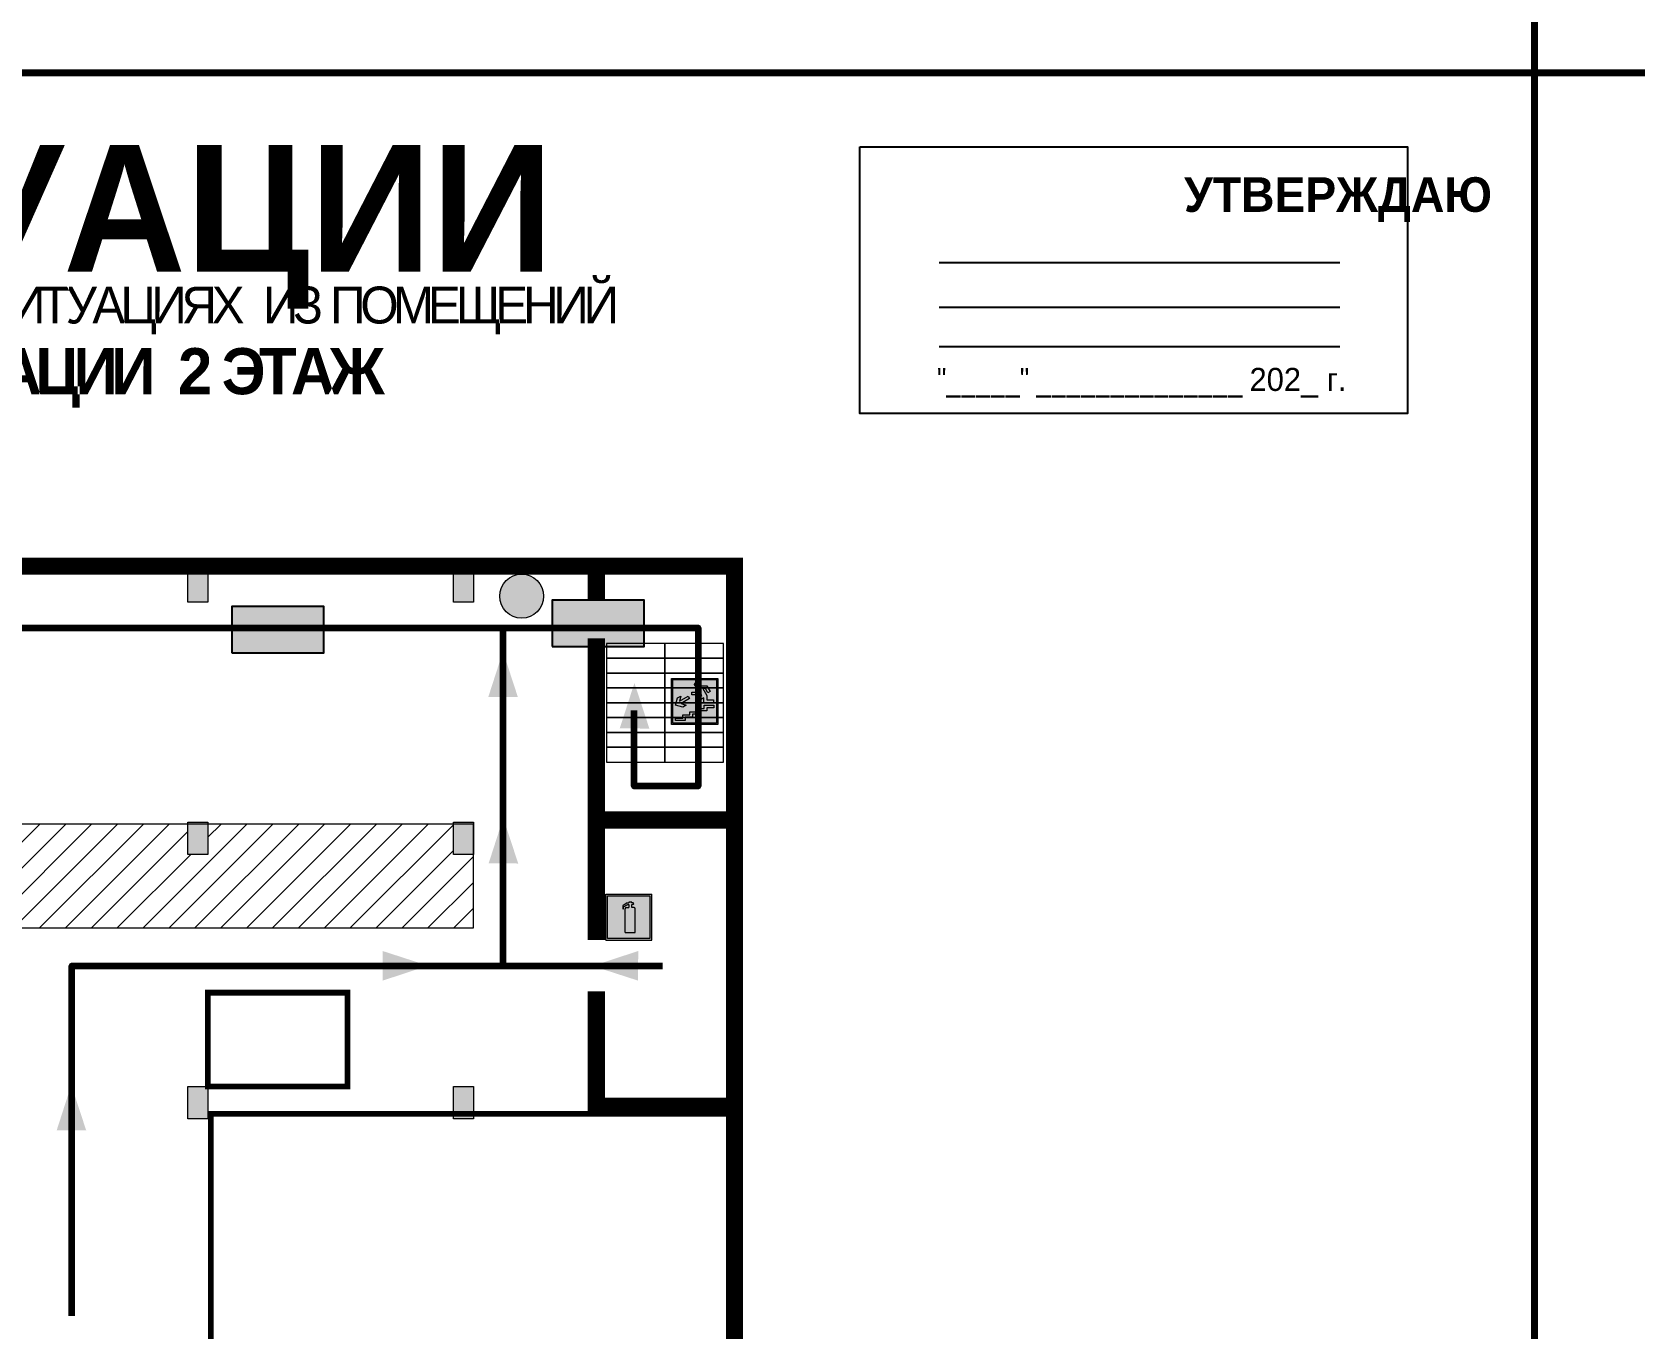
# Model space of a CAD drawing. Header units: millimetres. Extents: x 13114 to 67229, y 22859 to 38520.
# Drawn here: x 28610.9 to 28888.9, y 30676 to 30900.9 of the extents above; entities that cross this region are included whole.
import ezdxf

# ---------------------------------------------------------------- set-up
doc = ezdxf.new("R2010")
doc.units = ezdxf.units.MM
doc.layers.add('План_Штампы', color=7, linetype='Continuous')
doc.styles.add('обычный', font='arial.ttf')

# ---------------------------------------------------------------- blocks, each defined once
blk = doc.blocks.new('A$C7B4425F7')
at = {"true_color": 0xffffff}
blk.add_hatch(color=7, dxfattribs=at).paths.add_polyline_path([(0, 0), (-16, 0), (-16, -8), (0, -8)])
h = blk.add_hatch(color=126)
h.paths.add_polyline_path([(-0.2, -0.2), (-15.8, -0.2), (-15.8, -7.8), (-0.2, -7.8)])
h.paths.add_polyline_path([(-11.76, -2.03), (-11.76, -3.66), (-11.17, -3.66, -0.568275), (-11.17, -6.18), (-12.58, -6.18), (-12.58, -2.03)], flags=16)
h.paths.add_polyline_path([(-13.33, -4.12, -0.495768), (-13.59, -6.18), (-15.03, -6.18), (-15.03, -2.03), (-13.59, -2.03, -0.487973)], flags=16)
h.paths.add_polyline_path([(-10.25, -2.03), (-9.48, -2.03), (-9.48, -6.18), (-10.25, -6.18)], flags=16)
h.paths.add_polyline_path([(-13.84, -3.69), (-14.24, -3.69), (-14.24, -3.03), (-13.9, -3.03, -0.692621)], flags=0)
h.paths.add_polyline_path([(-9.15, -2.03), (-8.4, -2.03), (-8.04, -3.07), (-7.68, -2.03), (-6.93, -2.03), (-7.64, -4.1), (-6.93, -6.18), (-7.68, -6.18), (-8.04, -5.14), (-8.4, -6.18), (-9.15, -6.18), (-8.44, -4.1)], flags=16)
h.paths.add_polyline_path([(-11.76, -4.46), (-11.42, -4.46, -0.692621), (-11.36, -5.12), (-11.76, -5.12)], flags=0)
h.paths.add_polyline_path([(-13.9, -5.2), (-14.24, -5.2), (-14.24, -4.55), (-13.84, -4.55, -0.708038)], flags=0)
edge = h.paths.add_edge_path(flags=16)
edge.add_ellipse((-5.51, -4.08), major_axis=(0, 2.05), ratio=0.586184, start_angle=0, end_angle=360)
edge = h.paths.add_edge_path(flags=0)
edge.add_ellipse((-5.51, -4.08), major_axis=(0, 1.14), ratio=0.454828, start_angle=0, end_angle=360)
h.paths.add_polyline_path([(-4.13, -4.96, 0.377264), (-3.48, -4.52, 0.0555), (-3.16, -2.03), (-1.66, -2.03), (-1.66, -4.96), (-0.96, -4.96), (-0.96, -7.01), (-1.75, -7.01), (-1.75, -6.18), (-3.3, -6.18), (-3.3, -7.02), (-4.13, -7.02)], flags=16)
h.paths.add_polyline_path([(-2.73, -2.91), (-2.28, -2.91), (-2.28, -4.96), (-3.05, -4.96, 0.079136)], flags=0)
at = {"color": 126}
blk.add_lwpolyline([(-16, -8), (0, -8), (0, 0), (-16, 0)], close=True, dxfattribs=at)
blk = doc.blocks.new('A$C32E8229D')
at = {"true_color": 0xffffff}
blk.add_hatch(color=7, dxfattribs=at).paths.add_polyline_path([(0, 0), (0, -8), (16, -8), (16, 0)])
h = blk.add_hatch(color=126)
h.paths.add_polyline_path([(0.2, -0.2), (15.8, -0.2), (15.8, -7.8), (0.2, -7.8)])
h.paths.add_polyline_path([(13.49, -2.05), (12.08, -2.05), (11.37, -2.63, 0.162397), (11.29, -2.84), (11.29, -3.63), (10.35, -3.63), (10.35, -4.05), (11.68, -4.05), (11.68, -3.48), (12.26, -4.28), (11.29, -5.1), (11.29, -6.78), (11.85, -6.78), (11.85, -5.44), (12.8, -4.64), (12.8, -5.94), (14.46, -5.94), (14.46, -5.39), (13.45, -5.39), (13.45, -3.97), (12.46, -2.59), (13.15, -2.59), (13.69, -3.34), (14.18, -3)], flags=16)
h.paths.add_polyline_path([(10.74, -1.82, 1), (11.8, -1.82, 1)], flags=16)
h.paths.add_polyline_path([(9.39, -3.59), (5.99, -3.59), (6.56, -3.03), (5.91, -3.03), (5.1, -3.83), (5.91, -4.64), (6.56, -4.64), (5.99, -4.09), (9.39, -4.09)], flags=16)
h.paths.add_polyline_path([(4.29, -1.08), (1.72, -1.08), (1.72, -6.6), (4.29, -6.6)], flags=16)
at = {"color": 126}
blk.add_lwpolyline([(16, -8), (0, -8), (0, 0), (16, 0)], close=True, dxfattribs=at)
blk = doc.blocks.new('A$C3AD82952')
at = {"true_color": 0xf5f5ff}
h = blk.add_hatch(color=7, dxfattribs=at)
h.dxf.hatch_style = 1
h.paths.add_polyline_path([(8.21, 8.73, 0.414214), (7.89, 9.05), (7.22, 9.05), (7.22, 9.92), (7.59, 9.92, 1), (7.57, 10.36), (7.22, 10.36), (7.22, 10.6), (6.43, 10.6), (6.43, 10.36), (6.01, 10.36), (4.74, 9.59), (4.74, 8.69), (4.98, 8.73), (4.98, 9.26), (6.12, 9.91), (6.43, 9.91), (6.43, 9.05), (5.76, 9.05, 0.414214), (5.44, 8.73), (5.44, 2.2), (8.21, 2.2)], flags=0)
h.paths.add_polyline_path([(12.8, 12.8), (0, 12.8), (0, 0), (12.8, 0)])
h.paths.add_polyline_path([(0.51, 12.29), (12.29, 12.29), (12.29, 0.51), (0.51, 0.51)], flags=16)
h.paths.add_polyline_path([(4.74, 9.59), (6.01, 10.36), (6.43, 10.36), (6.43, 10.6), (7.22, 10.6), (7.22, 10.36), (7.59, 10.36, -0.94586), (7.59, 9.92), (7.22, 9.92), (7.22, 9.05), (7.89, 9.05, -0.414214), (8.21, 8.73), (8.21, 2.2), (5.44, 2.2), (5.44, 8.73, -0.414214), (5.76, 9.05), (6.43, 9.05), (6.43, 9.91), (6.12, 9.91), (4.98, 9.26), (4.98, 8.73), (4.74, 8.69)], flags=0)
h = blk.add_hatch(color=242)
h.dxf.hatch_style = 1
h.paths.add_polyline_path([(12.29, 12.29), (0.51, 12.29), (0.51, 0.51), (12.29, 0.51)])
h.paths.add_polyline_path([(4.74, 8.69), (4.74, 9.59), (6.01, 10.36), (6.43, 10.36), (6.43, 10.6), (7.22, 10.6), (7.22, 10.36), (7.59, 10.36, -0.94586), (7.59, 9.92), (7.22, 9.92), (7.22, 9.05), (7.89, 9.05, -0.414214), (8.21, 8.73), (8.21, 2.2), (5.44, 2.2), (5.44, 8.73, -0.414214), (5.76, 9.05), (6.43, 9.05), (6.43, 9.91), (6.12, 9.91), (4.98, 9.26), (4.98, 8.73)], flags=16)
h = blk.add_hatch(color=7, dxfattribs=at)
h.dxf.hatch_style = 1
h.paths.add_polyline_path([(8.21, 8.73, 0.414214), (7.89, 9.05), (7.22, 9.05), (7.22, 9.92), (7.59, 9.92, 1), (7.57, 10.36), (7.22, 10.36), (7.22, 10.6), (6.43, 10.6), (6.43, 10.36), (6.01, 10.36), (4.74, 9.59), (4.74, 8.69), (4.98, 8.73), (4.98, 9.26), (6.12, 9.91), (6.43, 9.91), (6.43, 9.05), (5.76, 9.05, 0.414214), (5.44, 8.73), (5.44, 2.2), (8.21, 2.2)])
at = {"color": 242, "lineweight": 5}
for p, q in [((0, 0), (0, 12.8)), ((0, 12.8), (12.8, 12.8)), ((6.01, 10.36), (4.74, 9.59)), ((4.74, 9.59), (4.74, 8.69)), ((4.98, 9.26), (6.12, 9.91)), ((4.98, 8.73), (4.98, 9.26)), ((5.76, 9.05), (6.43, 9.05)), ((6.01, 10.36), (6.43, 10.36)), ((6.12, 9.91), (6.43, 9.91)), ((7.22, 10.6), (6.43, 10.6)), ((6.43, 10.6), (6.43, 10.36)), ((6.43, 9.91), (6.43, 9.05)), ((7.22, 10.36), (7.22, 10.6)), ((7.59, 10.36), (7.22, 10.36)), ((7.22, 9.05), (7.22, 9.92)), ((7.59, 9.92), (7.22, 9.92)), ((7.89, 9.05), (7.22, 9.05)), ((12.8, 0), (12.8, 12.8)), ((4.74, 8.69), (4.98, 8.73)), ((5.44, 2.2), (5.44, 8.73)), ((8.21, 2.2), (8.21, 8.73)), ((0, 0), (12.8, 0)), ((5.44, 2.2), (8.21, 2.2))]:
    blk.add_line(p, q, dxfattribs=at)
blk.add_lwpolyline([(0.51, 12.29), (12.29, 12.29), (12.29, 0.51), (0.51, 0.51)], close=True, dxfattribs=at)
for centre, radius, start, end in [((5.76, 8.73), 0.32, 90, 180), ((7.58, 10.14), 0.223, 273.1875, 86.8125), ((7.89, 8.73), 0.32, 0, 90)]:
    blk.add_arc(centre, radius, start, end, dxfattribs=at)
blk = doc.blocks.new('вниз 3')
at = {"lineweight": 0, "true_color": 0xffffff}
h = blk.add_hatch(color=7, dxfattribs=at)
h.dxf.hatch_style = 1
h.paths.add_polyline_path([(40997.5, -4475.69), (40997.25, -4475.28), (40995.76, -4476.15), (40995.97, -4475.23), (40995.39, -4475.56), (40995.05, -4476.83), (40996.33, -4477.17), (40996.91, -4476.83), (40996, -4476.55)], flags=0)
h.paths.add_polyline_path([(40999.81, -4473.95), (41000.22, -4473.95), (41000.64, -4474.67), (41001.03, -4474.43), (41000.46, -4473.49), (41000.42, -4473.49), (40999.43, -4473.49), (40998.68, -4473.92), (40998.68, -4474.57), (40997.88, -4474.57), (40997.88, -4475), (40999.14, -4475), (40999.14, -4474.43), (40999.14, -4474.38), (40999.59, -4475.15), (40998.72, -4475.67), (40998.72, -4477.06), (40999.24, -4477.06), (40999.24, -4475.96), (40999.95, -4475.56), (40999.95, -4476.43), (41001.61, -4476.43), (41001.61, -4475.88), (41000.47, -4475.88), (41000.47, -4475.12)], flags=0)
h.paths.add_polyline_path([(40999.2, -4473.24, 1), (40998.35, -4473.24, 1)], flags=0)
h.paths.add_polyline_path([(41000.46, -4477.26), (41001.69, -4477.26), (41001.69, -4476.84), (41000.03, -4476.84), (41000.03, -4477.39), (40998.78, -4477.39), (40998.78, -4477.95), (40997.53, -4477.95), (40997.53, -4478.5), (40996.29, -4478.5), (40996.29, -4479.06), (40995.05, -4479.06), (40995.05, -4479.48), (40995.29, -4479.48), (40996.72, -4479.48), (40996.72, -4478.92), (40997.97, -4478.92), (40997.97, -4478.36), (40999.2, -4478.36), (40999.2, -4477.81), (41000.46, -4477.81)], flags=0)
h.paths.add_polyline_path([(41002.37, -4472.17), (40994.37, -4472.17), (40994.37, -4480.17), (41002.37, -4480.17)])
h.paths.add_polyline_path([(41002.16, -4479.96), (40994.57, -4479.96), (40994.57, -4472.37), (41002.16, -4472.37)], flags=16)
h.paths.add_polyline_path([(41001.61, -4475.88), (41001.61, -4476.43), (40999.95, -4476.43), (40999.95, -4475.56), (40999.24, -4475.96), (40999.24, -4477.06), (40998.72, -4477.06), (40998.72, -4475.67), (40999.59, -4475.15), (40999.14, -4474.38), (40999.14, -4474.43), (40999.14, -4475), (40997.88, -4475), (40997.88, -4474.57), (40998.68, -4474.57), (40998.68, -4473.92), (40999.43, -4473.49), (41000.42, -4473.49), (41000.46, -4473.49), (41001.03, -4474.43), (41000.64, -4474.67), (41000.22, -4473.95), (40999.81, -4473.95), (41000.47, -4475.12), (41000.47, -4475.88)], flags=0)
h.paths.add_polyline_path([(41001.69, -4476.84), (41001.69, -4477.26), (41000.46, -4477.26), (41000.46, -4477.81), (40999.2, -4477.81), (40999.2, -4478.36), (40997.97, -4478.36), (40997.97, -4478.92), (40996.72, -4478.92), (40996.72, -4479.48), (40995.05, -4479.48), (40995.05, -4479.06), (40996.29, -4479.06), (40996.29, -4478.5), (40997.53, -4478.5), (40997.53, -4477.95), (40998.78, -4477.95), (40998.78, -4477.39), (41000.03, -4477.39), (41000.03, -4476.84)], flags=0)
h.paths.add_polyline_path([(40998.35, -4473.24, -1), (40999.2, -4473.24, -1)], flags=0)
h.paths.add_polyline_path([(40997.5, -4475.69), (40996, -4476.55), (40996.91, -4476.83), (40996.33, -4477.17), (40995.05, -4476.83), (40995.39, -4475.56), (40995.97, -4475.23), (40995.76, -4476.15), (40997.25, -4475.28)], flags=0)
at = {"lineweight": 0}
h = blk.add_hatch(color=126, dxfattribs=at)
h.dxf.hatch_style = 1
h.paths.add_polyline_path([(41002.16, -4472.37), (40994.57, -4472.37), (40994.57, -4479.96), (41002.16, -4479.96)])
h.paths.add_polyline_path([(40995.97, -4475.23), (40995.76, -4476.15), (40997.25, -4475.28), (40997.5, -4475.69), (40996, -4476.55), (40996.91, -4476.83), (40996.33, -4477.17), (40995.05, -4476.83), (40995.39, -4475.56)], flags=16)
h.paths.add_polyline_path([(40997.88, -4474.57), (40998.68, -4474.57), (40998.68, -4473.92), (40999.43, -4473.49), (41000.42, -4473.49), (41000.46, -4473.49), (41001.03, -4474.43), (41000.64, -4474.67), (41000.22, -4473.95), (40999.81, -4473.95), (41000.47, -4475.12), (41000.47, -4475.88), (41001.61, -4475.88), (41001.61, -4476.43), (40999.95, -4476.43), (40999.95, -4475.56), (40999.24, -4475.96), (40999.24, -4477.06), (40998.72, -4477.06), (40998.72, -4475.67), (40999.59, -4475.15), (40999.14, -4474.38), (40999.14, -4474.43), (40999.14, -4475), (40997.88, -4475)], flags=16)
h.paths.add_polyline_path([(40998.35, -4473.24, -1), (40999.2, -4473.24, -1)], flags=16)
h.paths.add_polyline_path([(40997.53, -4477.95), (40998.78, -4477.95), (40998.78, -4477.39), (41000.03, -4477.39), (41000.03, -4476.84), (41001.69, -4476.84), (41001.69, -4477.26), (41000.46, -4477.26), (41000.46, -4477.81), (40999.2, -4477.81), (40999.2, -4478.36), (40997.97, -4478.36), (40997.97, -4478.92), (40996.72, -4478.92), (40996.72, -4479.48), (40995.05, -4479.48), (40995.05, -4479.06), (40996.29, -4479.06), (40996.29, -4478.5), (40997.53, -4478.5)], flags=16)
at = {"lineweight": 0, "true_color": 0xffffff}
h = blk.add_hatch(color=7, dxfattribs=at)
h.dxf.hatch_style = 1
h.paths.add_polyline_path([(40999.2, -4473.24, 1), (40998.35, -4473.24, 1)])
h.paths.add_polyline_path([(40999.81, -4473.95), (41000.22, -4473.95), (41000.64, -4474.67), (41001.03, -4474.43), (41000.46, -4473.49), (41000.42, -4473.49), (40999.43, -4473.49), (40998.68, -4473.92), (40998.68, -4474.57), (40997.88, -4474.57), (40997.88, -4475), (40999.14, -4475), (40999.14, -4474.43), (40999.14, -4474.38), (40999.59, -4475.15), (40998.72, -4475.67), (40998.72, -4477.06), (40999.24, -4477.06), (40999.24, -4475.96), (40999.95, -4475.56), (40999.95, -4476.43), (41001.61, -4476.43), (41001.61, -4475.88), (41000.47, -4475.88), (41000.47, -4475.12)])
h.paths.add_polyline_path([(40999.2, -4477.81), (41000.46, -4477.81), (41000.46, -4477.26), (41001.69, -4477.26), (41001.69, -4476.84), (41000.03, -4476.84), (41000.03, -4477.39), (40998.78, -4477.39), (40998.78, -4477.95), (40997.53, -4477.95), (40997.53, -4478.5), (40996.29, -4478.5), (40996.29, -4479.06), (40995.05, -4479.06), (40995.05, -4479.48), (40995.29, -4479.48), (40996.72, -4479.48), (40996.72, -4478.92), (40997.97, -4478.92), (40997.97, -4478.36), (40999.2, -4478.36)])
h.paths.add_polyline_path([(40997.5, -4475.69), (40997.25, -4475.28), (40995.76, -4476.15), (40995.97, -4475.23), (40995.39, -4475.56), (40995.05, -4476.83), (40996.33, -4477.17), (40996.91, -4476.83), (40996, -4476.55)])
at = {"color": 126, "lineweight": 0}
for points in [[(40994.37, -4472.17), (41002.37, -4472.17), (41002.37, -4480.17), (40994.37, -4480.17)], [(40994.57, -4472.37), (41002.16, -4472.37), (41002.16, -4479.96), (40994.57, -4479.96)]]:
    blk.add_lwpolyline(points, close=True, dxfattribs=at)
for points in [[(40999.14, -4474.43), (40999.14, -4475), (40997.88, -4475), (40997.88, -4474.57), (40998.68, -4474.57), (40998.68, -4473.92), (40999.43, -4473.49), (41000.42, -4473.49), (41000.46, -4473.49), (41001.03, -4474.43), (41000.64, -4474.67), (41000.22, -4473.95), (40999.81, -4473.95), (41000.47, -4475.12), (41000.47, -4475.88), (41001.61, -4475.88), (41001.61, -4476.43), (40999.95, -4476.43), (40999.95, -4475.56), (40999.24, -4475.96), (40999.24, -4477.06), (40998.72, -4477.06), (40998.72, -4475.67), (40999.59, -4475.15), (40999.14, -4474.38), (40999.14, -4474.43)], [(40995.05, -4476.83), (40995.39, -4475.56), (40995.97, -4475.23), (40995.76, -4476.15), (40997.25, -4475.28), (40997.5, -4475.69), (40996, -4476.55), (40996.91, -4476.83), (40996.33, -4477.17), (40995.05, -4476.83)], [(40995.29, -4479.48), (40995.05, -4479.48), (40995.05, -4479.06), (40996.29, -4479.06), (40996.29, -4478.5), (40997.53, -4478.5), (40997.53, -4477.95), (40998.78, -4477.95), (40998.78, -4477.39), (41000.03, -4477.39), (41000.03, -4476.84), (41001.69, -4476.84), (41001.69, -4477.26), (41000.46, -4477.26), (41000.46, -4477.81), (40999.2, -4477.81), (40999.2, -4478.36), (40997.97, -4478.36), (40997.97, -4478.92), (40996.72, -4478.92), (40996.72, -4479.48), (40995.05, -4479.48)]]:
    blk.add_lwpolyline(points, dxfattribs=at)
blk.add_circle((40998.77, -4473.24), 0.426, dxfattribs=at)
blk = doc.blocks.new('A$C7B8C2D5B')
at = {"lineweight": 0}
h = blk.add_hatch(color=5, dxfattribs=at)
h.dxf.hatch_style = 1
h.paths.add_polyline_path([(1.4, -3.02, 1), (-2.11, -3.02, 1)])
at = {"color": 5, "lineweight": 0}
blk.add_circle((-0.36, -3.02), 1.75, dxfattribs=at)

msp = doc.modelspace()

# ---------------------------------------------------------------- hatches: boundary and pattern name
at = {"lineweight": 0}
h = msp.add_hatch(color=256, dxfattribs=at)
h.dxf.hatch_style = 1
h.paths.add_polyline_path([(28641.37, 30807.66), (28637.9, 30807.66), (28637.9, 30802.04), (28641.37, 30802.04)])
h = msp.add_hatch(color=256, dxfattribs=at)
h.dxf.hatch_style = 1
h.paths.add_polyline_path([(28687.44, 30807.66), (28683.97, 30807.66), (28683.97, 30802.04), (28687.44, 30802.04)])
at = {"lineweight": 0, "true_color": 0x000000}
h = msp.add_hatch(dxfattribs=at)
h.set_pattern_fill('ANSI31', color=18)
h.set_pattern_definition([(45, (879.312, 30730.2412), (-2.24506403, 2.24506403), [])])
h.paths.add_polyline_path([(28584.12, 30666.07), (28552.59, 30666.07), (28552.59, 30626.05), (28584.12, 30626.05)])
h.paths.add_polyline_path([(28687.44, 30758.3), (28683.97, 30758.3), (28683.97, 30763.57), (28641.37, 30763.57), (28641.37, 30758.3), (28637.9, 30758.3), (28637.9, 30763.57), (28597.48, 30763.57), (28597.48, 30758.3), (28594.01, 30758.3), (28594.01, 30763.57), (28551.31, 30763.57), (28551.31, 30758.3), (28547.83, 30758.3), (28547.83, 30763.57), (28506.14, 30763.57), (28506.14, 30758.3), (28502.67, 30758.3), (28502.67, 30763.57), (28471.44, 30763.57), (28471.44, 30745.56), (28687.44, 30745.56)])
at = {"lineweight": 0}
h = msp.add_hatch(color=256, dxfattribs=at)
h.dxf.hatch_style = 1
h.paths.add_polyline_path([(28641.37, 30763.91), (28637.9, 30763.91), (28637.9, 30758.3), (28641.37, 30758.3)])
h = msp.add_hatch(color=256, dxfattribs=at)
h.dxf.hatch_style = 1
h.paths.add_polyline_path([(28687.44, 30763.91), (28683.97, 30763.91), (28683.97, 30758.3), (28687.44, 30758.3)])
h = msp.add_hatch(color=256, dxfattribs=at)
h.dxf.hatch_style = 1
h.paths.add_polyline_path([(28641.37, 30718.06), (28637.9, 30718.06), (28637.9, 30712.44), (28641.37, 30712.44)])
h = msp.add_hatch(color=256, dxfattribs=at)
h.dxf.hatch_style = 1
h.paths.add_polyline_path([(28687.44, 30718.06), (28683.97, 30718.06), (28683.97, 30712.44), (28687.44, 30712.44)])

# ---------------------------------------------------------------- linework, layer by layer
at = {"color": 1, "lineweight": 100}
for points in [[(28271.52, 31288.84), (28871.52, 31288.84), (28871.52, 30893.84), (28271.52, 30893.84)], [(28871.52, 31288.84), (29471.52, 31288.84), (29471.52, 30893.84), (28871.52, 30893.84)], [(28271.52, 30893.84), (28871.52, 30893.84), (28871.52, 30498.84), (28271.52, 30498.84)], [(28871.52, 30893.84), (29471.52, 30893.84), (29471.52, 30498.84), (28871.52, 30498.84)]]:
    msp.add_lwpolyline(points, close=True, dxfattribs=at)
msp.add_lwpolyline([(28754.46, 30880.96), (28849.47, 30880.96), (28849.47, 30834.76), (28754.46, 30834.76)], close=True)
for points in [[(28768.21, 30860.92), (28837.74, 30860.92)], [(28768.21, 30853.16), (28837.74, 30853.16)], [(28768.21, 30846.37), (28837.74, 30846.37)]]:
    msp.add_lwpolyline(points)
at = {"lineweight": 0}
for points, const_width in [([(28433.38, 30715.52), (28549.69, 30715.52), (28549.69, 30623.49), (28732.73, 30623.49), (28732.73, 30808.28), (28539.74, 30808.28)], 3), ([(28708.77, 30808.28), (28708.77, 30802.5)], 3), ([(28708.77, 30795.75), (28708.77, 30764.25), (28732.73, 30764.25)], 3), ([(28708.77, 30764.25), (28708.77, 30743.44)], 3), ([(28708.77, 30734.59), (28708.77, 30714.65), (28732.73, 30714.65)], 3), ([(28731.6, 30713.33), (28641.91, 30713.33), (28641.91, 30623.14)], 1)]:
    msp.add_lwpolyline(points, dxfattribs=dict(at, const_width=const_width))
for points in [[(28637.9, 30807.66), (28641.37, 30807.66), (28641.37, 30802.04), (28637.9, 30802.04)], [(28683.97, 30807.66), (28687.44, 30807.66), (28687.44, 30802.04), (28683.97, 30802.04)], [(28710.5, 30792.33), (28720.65, 30792.33), (28720.65, 30794.9), (28710.5, 30794.9)], [(28720.65, 30792.33), (28730.8, 30792.33), (28730.8, 30794.9), (28720.65, 30794.9)], [(28710.5, 30789.75), (28720.65, 30789.75), (28720.65, 30792.33), (28710.5, 30792.33)], [(28720.65, 30789.75), (28730.8, 30789.75), (28730.8, 30792.33), (28720.65, 30792.33)], [(28710.5, 30787.18), (28720.65, 30787.18), (28720.65, 30789.75), (28710.5, 30789.75)], [(28720.65, 30787.18), (28730.8, 30787.18), (28730.8, 30789.75), (28720.65, 30789.75)], [(28710.5, 30784.61), (28720.65, 30784.61), (28720.65, 30787.18), (28710.5, 30787.18)], [(28720.65, 30784.61), (28730.8, 30784.61), (28730.8, 30787.18), (28720.65, 30787.18)], [(28710.5, 30782.03), (28720.65, 30782.03), (28720.65, 30784.61), (28710.5, 30784.61)], [(28720.65, 30782.03), (28730.8, 30782.03), (28730.8, 30784.61), (28720.65, 30784.61)], [(28710.5, 30779.46), (28720.65, 30779.46), (28720.65, 30782.03), (28710.5, 30782.03)], [(28720.65, 30779.46), (28730.8, 30779.46), (28730.8, 30782.03), (28720.65, 30782.03)], [(28710.5, 30776.88), (28720.65, 30776.88), (28720.65, 30779.46), (28710.5, 30779.46)], [(28720.65, 30776.88), (28730.8, 30776.88), (28730.8, 30779.46), (28720.65, 30779.46)], [(28710.5, 30774.31), (28720.65, 30774.31), (28720.65, 30776.88), (28710.5, 30776.88)], [(28720.65, 30774.31), (28730.8, 30774.31), (28730.8, 30776.88), (28720.65, 30776.88)], [(28471.44, 30745.56), (28687.44, 30745.56), (28687.44, 30763.57), (28471.44, 30763.57)], [(28637.9, 30763.91), (28641.37, 30763.91), (28641.37, 30758.3), (28637.9, 30758.3)], [(28683.97, 30763.91), (28687.44, 30763.91), (28687.44, 30758.3), (28683.97, 30758.3)], [(28637.9, 30718.06), (28641.37, 30718.06), (28641.37, 30712.44), (28637.9, 30712.44)], [(28683.97, 30718.06), (28687.44, 30718.06), (28687.44, 30712.44), (28683.97, 30712.44)]]:
    msp.add_lwpolyline(points, close=True, dxfattribs=at)
at = {"color": 126, "lineweight": 100, "true_color": 0x008754}
for points in [[(28466.02, 30768.83), (28568.59, 30768.83), (28607.64, 30797.6), (28726.42, 30797.6), (28726.42, 30770.14), (28715.31, 30770.14), (28715.31, 30783.23)], [(28617.8, 30678.3), (28617.8, 30739), (28692.62, 30739), (28692.62, 30797.6)], [(28692.62, 30739), (28720.23, 30739)]]:
    msp.add_lwpolyline(points, dxfattribs=at)
at = {"lineweight": 100, "const_width": 1}
msp.add_lwpolyline([(28641.37, 30718.06), (28665.58, 30718.06), (28665.58, 30734.33), (28641.37, 30734.33)], close=True, dxfattribs=at)
at = {"layer": 'План_Штампы', "color": 126, "true_color": 0x008754}
for points in [[(28695.15, 30785.59), (28690.02, 30785.6), (28692.57, 30793.48)], [(28717.96, 30780.13), (28712.82, 30780.15), (28715.37, 30788.03)], [(28695.21, 30756.73), (28690.08, 30756.75), (28692.62, 30764.62)], [(28671.68, 30736.42), (28671.69, 30741.56), (28679.57, 30739.01)], [(28716.02, 30741.56), (28716.01, 30736.42), (28708.13, 30738.97)], [(28620.28, 30710.44), (28615.15, 30710.45), (28617.69, 30718.33)]]:
    msp.add_solid(points, dxfattribs=at)

# ---------------------------------------------------------------- block references
for name, p, xscale, yscale, zscale in [('A$C7B8C2D5B', (28696.59, 30809.66), 2.177419353276491, 2.177419353276491, 2.177419353276491), ('A$C3AD82952', (28710.38, 30743.42), 0.625, 0.625, 0.625)]:
    msp.add_blockref(name, p, dxfattribs=dict(xscale=xscale, yscale=yscale, zscale=zscale))
at = {"color": 126, "true_color": 0x008754}
msp.add_blockref('вниз 3', (-12272.55, 35261), dxfattribs=at)
at = {"layer": 'План_Штампы', "color": 126, "true_color": 0x008754, "xscale": -1}
msp.add_blockref('A$C32E8229D', (28661.52, 30801.28), dxfattribs=at)
at = {"layer": 'План_Штампы'}
msp.add_blockref('A$C7B4425F7', (28717.08, 30802.38), dxfattribs=at)

# ---------------------------------------------------------------- texts
at = {"lineweight": 0, "style": 'обычный'}
for s, insert, char_height, width, attachment_point in [('{\\fProxima Nova Rg|b1|i0|c204|p2;ПЛАН ЭВАКУАЦИИ}', (28424.17, 30881.32), 22, 493.8901, 1), ('\\pi-18,l18,t18;{\\fProxima Nova Rg|b1|i0|c204|p2;УТВЕРЖДАЮ\\H1.1997x; }', (28837.41, 30871.84), 6, 126.6484, 5), ('{\\fArial Narrow|b0|i0|c204|p34;"_____" ______________ \\fProxima Nova Rg|b0|i0|c204|p2;202_ г. }', (28803.37, 30840.08), 4, 78.6503, 5)]:
    msp.add_mtext(s, dxfattribs=dict(at, insert=insert, char_height=char_height, width=width, attachment_point=attachment_point))
at = {"color": 0, "lineweight": 0, "insert": (28574.3, 30856.93), "char_height": 8, "width": 449.2158, "attachment_point": 5, "style": 'обычный'}
msp.add_mtext('{\\fArial Black|b1|i0|c204|p34;\\H2x;\\T0.85;  \\fArial Narrow|b0|i0|c204|p34;\\H0.8x;\\W0.9;\\P\\fProxima Nova Rg|b0|i0|c204|p2;\\H0.5x;\\W1;\\C256;ПРИ ПОЖАРЕ  ИЛИ ДРУГИХ ЧРЕЗВЫЧАЙНЫХ СИТУАЦИЯХ  ИЗ ПОМЕЩЕНИЙ \\fProxima Nova Rg|b1|i0|c204|p2;\\H1.25x;\\PХМЦ  В МЦ: УЧАСТОК ФЛОТАЦИИ  2 ЭТАЖ}', dxfattribs=at)

doc.saveas('drawing.dxf')
